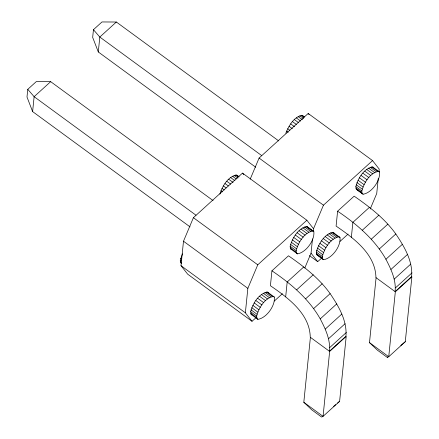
<?xml version="1.0" encoding="UTF-8"?>
<svg xmlns="http://www.w3.org/2000/svg" width="439" height="439" viewBox="0 0 439 439"><rect width="100%" height="100%" fill="white"/><g stroke="black" fill="none" stroke-linecap="round" stroke-linejoin="round"><path stroke-width="0.66" d="M213.074 200.579L50.677 81.659L36.305 81.588L27.772 89.337L26.993 97.019L32.612 111.588L190.038 226.87M32.612 111.588L34.127 96.684L50.677 81.659M278.76 140.941L116.357 22.021L101.985 21.95L93.452 29.698L92.673 37.386L98.292 51.956L255.723 167.232M98.292 51.956L99.807 37.046L116.357 22.021M256.074 317.616L252.024 321.293L187.672 274.166L181.005 265.683L183.491 241.225L193.407 217.689L242.509 173.103L306.866 220.23L313.528 228.714L313.254 231.43M252.024 321.293L245.363 312.804L247.848 288.352L257.764 264.81L306.866 220.23M271.928 270.819C290.843 283.632 308.82 298.756 320.24 318.884C325.37 328.8 330.682 339.791 329.398 351.255L345.948 336.225C347.238 320.591 338.54 306.142 330.133 293.625C319.082 278.178 303.909 266.55 288.478 255.794L271.928 270.819L270.413 285.729C287.968 297.785 309.857 313.715 310.258 337.234L329.651 351.436L323.055 416.359L321.617 417.05L311.69 409.785L303.81 402.267L310.406 337.344M285.674 296.901L287.188 281.997L303.739 266.972M304.781 268.037L311.042 253.171L312.491 238.904M337.607 211.186C356.528 223.994 374.5 239.118 385.919 259.251C391.056 269.167 396.362 280.153 395.078 291.617L411.628 276.592C412.918 260.953 404.22 246.504 395.819 233.987C384.767 218.545 369.589 206.912 354.158 196.156L337.607 211.186L336.098 226.09C353.647 238.147 375.543 254.082 375.938 277.602L395.33 291.803L388.74 356.726L387.297 357.412L377.375 350.146L369.49 342.629L376.086 277.706M351.359 237.269L352.874 222.359L369.424 207.334M303.81 402.267L323.055 416.359L339.605 401.334L346.201 336.411L329.651 351.436M378.242 178.591L376.728 193.533L370.203 209.019M378.934 171.797L379.208 169.081L372.546 160.592L308.194 113.465L259.092 158.051L250.219 179.112M369.49 342.629L388.74 356.726L405.285 341.696L411.881 276.773L395.33 291.803M181.51 263.411L180.714 262.791L180.27 260.184L182.481 253.824M219.906 194.087C222.31 186.224 227.929 176.39 236.643 175.051L238.827 176.654M250.636 311.717C252.82 303.574 258.615 293.499 267.499 292.061L274.309 297.082C275.483 305.61 266.451 318.083 257.896 319.345L251.086 314.324L250.636 311.717L256.65 316.118L257.1 318.725L257.896 319.345M256.65 316.118C258.834 307.98 264.629 297.9 273.513 296.462L274.309 297.082M290.152 246.241C292.336 238.097 298.13 228.022 307.015 226.584L313.825 231.605C314.993 240.133 305.967 252.606 297.412 253.868L290.596 248.847L290.152 246.241L296.166 250.642L296.193 252.162L296.61 253.248L297.412 253.868M296.166 250.642C298.35 242.504 304.145 232.423 313.029 230.985M316.321 252.079C318.505 243.936 324.3 233.861 333.179 232.423L339.989 237.444C341.163 245.972 332.131 258.445 323.576 259.707L316.766 254.686L316.321 252.079L322.336 256.486L322.78 259.087L323.576 259.707M322.336 256.486C324.52 248.342 330.315 238.267 339.193 236.83L339.989 237.444M355.837 186.602C358.015 178.459 363.816 168.384 372.695 166.946L379.505 171.967C380.679 180.495 371.646 192.968 363.091 194.23L356.281 189.209L355.837 186.602L361.851 191.009L361.873 192.523L362.296 193.615L363.091 194.23M361.851 191.009C364.03 182.865 369.83 172.79 378.709 171.353L379.505 171.967M285.833 133.198C288.758 125.933 293.9 116.538 302.323 115.419L304.512 117.015M313.528 228.714L323.444 205.178L372.546 160.592M274.298 301.066L282.398 293.713M309.457 255.613L317.71 261.655L321.76 257.978M339.984 241.434L348.083 234.08M296.693 289.795L313.243 274.765M362.373 230.157L378.923 215.132M305.621 298.811L322.171 283.781M371.301 239.173L387.851 224.148M313.589 308.65L330.133 293.625M379.269 249.012L395.819 233.987M320.24 318.884L336.79 303.859M385.919 259.251L402.47 244.221M325.288 329.069L341.838 314.044M390.973 269.431L407.518 254.406M328.515 338.754L345.065 323.73M394.195 279.122L410.745 264.091M329.777 347.523L346.327 332.493M395.457 287.885L412.007 272.86M387.297 357.412L388.301 356.501M400.807 345.471L405.285 341.696M333.635 406.366L335.626 404.687M337.613 403.013L339.605 401.334M357.077 189.824L358.213 189.944M317.562 255.3L318.698 255.421M301.187 115.298L303.92 117.301M371.559 166.831L377.573 171.232M299.76 115.687L303.585 118.492M370.126 167.215L376.141 171.622M298.097 116.565L302.476 119.765M368.469 168.093L374.483 172.5M296.287 117.888L300.66 121.093M366.653 169.421L372.667 173.822M294.393 119.606L298.767 122.81M364.765 171.139L370.779 175.54M292.506 121.641L296.336 124.446M362.877 173.175L368.892 177.576M290.706 123.902L294.536 126.706M361.077 175.435L367.092 179.842M289.076 126.295L292.358 128.698M359.442 177.828L365.457 182.229M287.682 128.715L289.866 130.312M358.048 180.242L364.063 184.649M286.585 131.047L288.225 132.249M356.956 182.575L362.971 186.981M356.205 184.731L362.219 189.132M355.859 188.117L361.873 192.523M356.281 189.209L362.296 193.615M261.655 155.565L99.807 37.046L93.452 29.698M259.092 158.051L323.444 205.178M332.043 232.308L338.057 236.709M330.611 232.692L336.625 237.098M328.954 233.57L334.968 237.976M327.137 234.898L333.157 239.299M325.25 236.616L331.264 241.016M239.079 176.873L236.643 175.051M313.825 231.605L307.015 226.584M323.362 238.651L329.376 243.052M235.507 174.936L238.24 176.939M305.873 226.464L311.888 230.87M234.075 175.326L237.905 178.124M304.446 226.853L310.461 231.26M321.562 240.912L327.576 245.319M232.418 176.198L236.248 179.002M302.789 227.731L308.804 232.132M230.601 177.526L234.975 180.731M300.973 229.059L306.987 233.46M319.932 243.305L325.947 247.706M228.714 179.244L233.087 182.448M299.08 230.777L305.094 235.178M318.533 245.719L324.547 250.126M226.826 181.28L230.651 184.084M297.192 232.807L303.206 237.214M317.441 248.051L323.455 252.458M316.689 250.208L322.703 254.609M225.026 183.54L228.307 185.944M295.398 235.074L301.412 239.474M316.343 253.594L322.358 258M223.391 185.933L226.129 187.936M293.762 237.461L299.777 241.867M316.766 254.686L322.78 259.087M221.997 188.347L224.186 189.95M292.369 239.881L298.383 244.282M220.905 190.685L222.54 191.887M291.271 242.213L297.285 246.619M290.525 244.364L296.539 248.77M290.179 247.755L296.193 252.162M195.975 215.203L34.127 96.684L27.772 89.337M193.407 217.689L257.764 264.81M266.358 291.94L272.372 296.347M264.931 292.33L270.945 296.737M263.274 293.208L269.288 297.609M261.457 294.531L267.472 298.937M259.564 296.254L265.579 300.655M183.491 241.225L247.848 288.352M257.677 298.284L263.696 302.69M255.882 300.55L261.896 304.951M254.247 302.937L260.261 307.344M252.853 305.357L258.867 309.758M251.756 307.69L257.77 312.096M180.638 258.313L181.73 259.114M251.009 309.841L257.024 314.247M180.27 260.184L181.362 260.986M180.292 261.704L181.389 262.5M250.664 313.232L256.678 317.638M181.005 265.683L245.363 312.804M372.695 166.946L373.49 167.561M302.323 115.419L303.119 116.033M333.179 232.423L333.975 233.038M290.596 248.847L291.392 249.462M267.499 292.061L268.295 292.676M251.086 314.324L251.882 314.939M308.194 113.465L309.023 114.53M311.042 253.171L317.71 261.655M242.509 173.103L243.76 174.695"/></g></svg>
